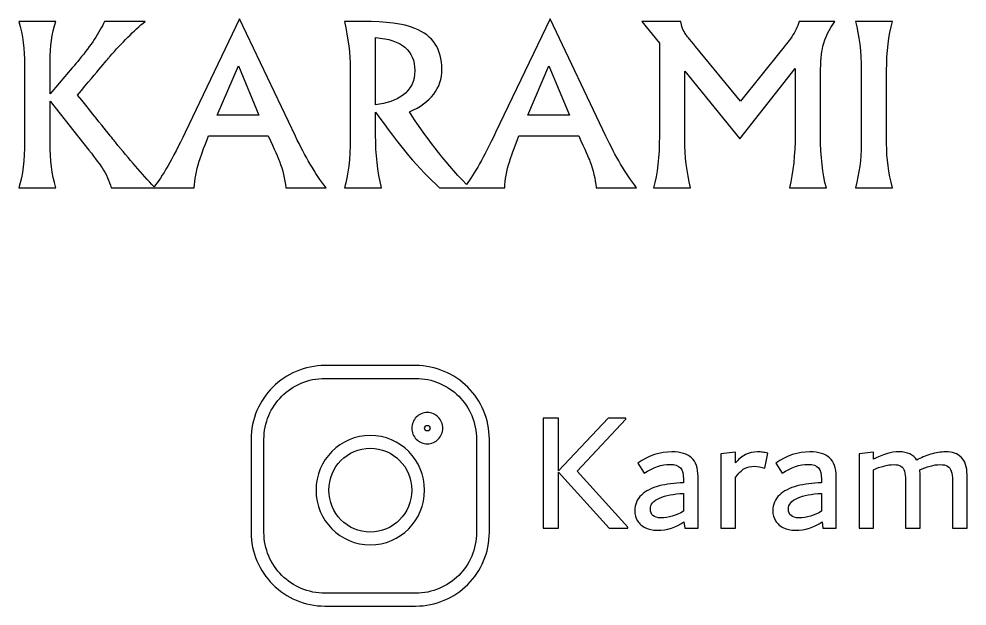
# Model space of a CAD drawing. Header units: millimetres. Extents: x -41 to 39, y -59 to 41.
# Drawn here: x -33.36 to -2.71, y -28.46 to -9.46 of the extents above; entities that cross this region are included whole.
import ezdxf

# ---------------------------------------------------------------- set-up
doc = ezdxf.new("R2010")
doc.units = ezdxf.units.MM
doc.header["$MEASUREMENT"] = 0
doc.layers.add('Layer 1', color=7, linetype='Continuous')

msp = doc.modelspace()

# ---------------------------------------------------------------- linework, layer by layer
at = {"layer": 'Layer 1', "color": 230}
for points, knots in [([(-28.9702, -14.9241), (-28.9702, -14.9241), (-29.0197, -14.9241), (-29.0197, -14.9241), (-29.0197, -14.9241), (-30.386, -14.9241), (-30.386, -14.9241), (-30.4394, -14.7078), (-30.5359, -14.4939), (-30.6741, -14.2827), (-30.738, -14.1784), (-30.8801, -13.9868), (-31.1003, -13.7091), (-31.1003, -13.7091), (-32.3572, -12.1251), (-32.3572, -12.1251), (-32.3572, -12.1251), (-32.3572, -13.4914), (-32.3572, -13.4914), (-32.3572, -14.0168), (-32.2945, -14.4939), (-32.1694, -14.9241), (-32.1694, -14.9241), (-33.3622, -14.9241), (-33.3622, -14.9241), (-33.2397, -14.5265), (-33.1785, -14.0259), (-33.1785, -13.4223), (-33.1785, -13.4223), (-33.1785, -10.9531), (-33.1785, -10.9531), (-33.1785, -10.4564), (-33.2397, -9.9858), (-33.3622, -9.5425), (-33.3622, -9.5425), (-32.1694, -9.5425), (-32.1694, -9.5425), (-32.2945, -9.9376), (-32.3572, -10.3613), (-32.3572, -10.815), (-32.3572, -10.815), (-32.3572, -11.8917), (-32.3572, -11.8917), (-32.0404, -11.5177), (-31.7222, -11.1435), (-31.4028, -10.768), (-31.0365, -10.3208), (-30.7679, -9.9115), (-30.5972, -9.5425), (-30.5972, -9.5425), (-29.283, -9.5425), (-29.283, -9.5425), (-29.6467, -9.8463), (-30.0287, -10.2256), (-30.4264, -10.6819), (-30.446, -10.7041), (-30.7927, -11.12), (-31.4654, -11.9269), (-30.7276, -12.85), (-30.3208, -13.3584), (-30.2452, -13.4522), (-29.7926, -14.0055), (-29.3762, -14.4865), (-28.9961, -14.8963), (-28.7347, -14.5836), (-28.3984, -13.9971), (-27.9885, -13.1394), (-27.9885, -13.1394), (-26.2272, -9.4643), (-26.2272, -9.4643), (-26.2272, -9.4643), (-24.4204, -13.2619), (-24.4204, -13.2619), (-24.1179, -13.9059), (-23.7894, -14.46), (-23.4348, -14.9241), (-23.4348, -14.9241), (-24.7371, -14.9241), (-24.7371, -14.9241), (-24.7659, -14.6387), (-24.8323, -14.3531), (-24.9405, -14.0702), (-24.9757, -13.9725), (-25.097, -13.6973), (-25.3029, -13.2424), (-25.3029, -13.2424), (-27.2363, -13.2424), (-27.2363, -13.2424), (-27.3967, -13.6661), (-27.4957, -13.9411), (-27.5336, -14.0663), (-27.6326, -14.3805), (-27.6861, -14.666), (-27.6939, -14.9241), (-27.6939, -14.9241), (-28.9702, -14.9241), (-28.9702, -14.9241)], [0, 0, 0, 0, 0.03125, 0.03125, 0.03125, 0.0625, 0.0625, 0.0625, 0.09375, 0.09375, 0.09375, 0.125, 0.125, 0.125, 0.15625, 0.15625, 0.15625, 0.1875, 0.1875, 0.1875, 0.21875, 0.21875, 0.21875, 0.25, 0.25, 0.25, 0.28125, 0.28125, 0.28125, 0.3125, 0.3125, 0.3125, 0.34375, 0.34375, 0.34375, 0.375, 0.375, 0.375, 0.40625, 0.40625, 0.40625, 0.4375, 0.4375, 0.4375, 0.46875, 0.46875, 0.46875, 0.5, 0.5, 0.5, 0.53125, 0.53125, 0.53125, 0.5625, 0.5625, 0.5625, 0.59375, 0.59375, 0.59375, 0.625, 0.625, 0.625, 0.65625, 0.65625, 0.65625, 0.6875, 0.6875, 0.6875, 0.71875, 0.71875, 0.71875, 0.75, 0.75, 0.75, 0.78125, 0.78125, 0.78125, 0.8125, 0.8125, 0.8125, 0.84375, 0.84375, 0.84375, 0.875, 0.875, 0.875, 0.90625, 0.90625, 0.90625, 0.9375, 0.9375, 0.9375, 0.96875, 0.96875, 0.96875, 1, 1, 1, 1]), ([(-13.3978, -14.9241), (-13.3978, -14.9241), (-14.7001, -14.9241), (-14.7001, -14.9241), (-14.7289, -14.6387), (-14.7953, -14.3531), (-14.9035, -14.0702), (-14.9387, -13.9725), (-15.06, -13.6973), (-15.2659, -13.2424), (-15.2659, -13.2424), (-17.1993, -13.2424), (-17.1993, -13.2424), (-17.3597, -13.6661), (-17.4587, -13.9411), (-17.4966, -14.0663), (-17.5956, -14.3805), (-17.6491, -14.666), (-17.6569, -14.9241), (-17.6569, -14.9241), (-18.7976, -14.9241), (-18.7976, -14.9241), (-18.7976, -14.9241), (-18.9827, -14.9241), (-18.9827, -14.9241), (-18.9827, -14.9241), (-19.7676, -14.9241), (-19.7676, -14.9241), (-20.4077, -14.3453), (-21.096, -13.5292), (-21.8326, -12.4758), (-21.8326, -12.4758), (-21.8326, -13.2254), (-21.8326, -13.2254), (-21.8326, -13.8355), (-21.77, -14.4013), (-21.6449, -14.9241), (-21.6449, -14.9241), (-22.8377, -14.9241), (-22.8377, -14.9241), (-22.7152, -14.5344), (-22.6539, -14.0011), (-22.6539, -13.3258), (-22.6539, -13.3258), (-22.6539, -11.0601), (-22.6539, -11.0601), (-22.6539, -10.6038), (-22.7152, -10.0979), (-22.8377, -9.5425), (-22.8377, -9.5425), (-22.2459, -9.5425), (-22.2459, -9.5425), (-21.4924, -9.5425), (-20.9305, -9.6182), (-20.5589, -9.768), (-19.9788, -10.004), (-19.6894, -10.4447), (-19.6894, -11.09), (-19.6894, -11.708), (-20.0388, -12.1681), (-20.7375, -12.468), (-20.2495, -13.2493), (-19.6361, -14.033), (-18.8971, -14.819), (-18.6453, -14.4914), (-18.3298, -13.931), (-17.9515, -13.1394), (-17.9515, -13.1394), (-16.1902, -9.4643), (-16.1902, -9.4643), (-16.1902, -9.4643), (-14.3833, -13.2619), (-14.3833, -13.2619), (-14.0809, -13.9059), (-13.7523, -14.46), (-13.3978, -14.9241)], [0, 0, 0, 0, 0.04, 0.04, 0.04, 0.08, 0.08, 0.08, 0.12, 0.12, 0.12, 0.16, 0.16, 0.16, 0.2, 0.2, 0.2, 0.24, 0.24, 0.24, 0.28, 0.28, 0.28, 0.32, 0.32, 0.32, 0.36, 0.36, 0.36, 0.4, 0.4, 0.4, 0.44, 0.44, 0.44, 0.48, 0.48, 0.48, 0.52, 0.52, 0.52, 0.56, 0.56, 0.56, 0.6, 0.6, 0.6, 0.64, 0.64, 0.64, 0.68, 0.68, 0.68, 0.72, 0.72, 0.72, 0.76, 0.76, 0.76, 0.8, 0.8, 0.8, 0.84, 0.84, 0.84, 0.88, 0.88, 0.88, 0.92, 0.92, 0.92, 0.96, 0.96, 0.96, 1, 1, 1, 1]), ([(-6.985, -9.5425), (-7.1754, -9.8045), (-7.3044, -10.0731), (-7.3696, -10.3456), (-7.4205, -10.5594), (-7.4465, -10.8515), (-7.4465, -11.2204), (-7.4465, -11.2204), (-7.4465, -13.2384), (-7.4465, -13.2384), (-7.4465, -13.919), (-7.3839, -14.4809), (-7.2588, -14.9241), (-7.2588, -14.9241), (-8.4556, -14.9241), (-8.4556, -14.9241), (-8.3304, -14.4301), (-8.2678, -13.8577), (-8.2678, -13.2085), (-8.2678, -13.2085), (-8.2678, -11.0639), (-8.2678, -11.0639), (-8.2678, -11.0639), (-10.0513, -13.3415), (-10.0513, -13.3415), (-10.0513, -13.3415), (-11.8347, -11.1591), (-11.8347, -11.1591), (-11.8347, -11.1591), (-11.8347, -13.3688), (-11.8347, -13.3688), (-11.8347, -13.9138), (-11.7734, -14.4326), (-11.6508, -14.9241), (-11.6508, -14.9241), (-12.8437, -14.9241), (-12.8437, -14.9241), (-12.7185, -14.4783), (-12.656, -13.9216), (-12.656, -13.2542), (-12.656, -13.2542), (-12.656, -10.2452), (-12.656, -10.2452), (-12.656, -10.2452), (-13.2218, -9.5425), (-13.2218, -9.5425), (-13.2218, -9.5425), (-11.9676, -9.5425), (-11.9676, -9.5425), (-11.9468, -9.6976), (-11.8895, -9.8437), (-11.7956, -9.9779), (-11.7903, -9.9884), (-11.6886, -10.1136), (-11.4892, -10.3534), (-11.4892, -10.3534), (-10.0304, -12.1264), (-10.0304, -12.1264), (-10.0304, -12.1264), (-8.7202, -10.4903), (-8.7202, -10.4903), (-8.5416, -10.2687), (-8.4268, -10.12), (-8.376, -10.0432), (-8.2717, -9.8854), (-8.1909, -9.7185), (-8.1348, -9.5425), (-8.1348, -9.5425), (-6.985, -9.5425), (-6.985, -9.5425)], [0, 0, 0, 0, 0.0434783, 0.0434783, 0.0434783, 0.0869565, 0.0869565, 0.0869565, 0.1304348, 0.1304348, 0.1304348, 0.173913, 0.173913, 0.173913, 0.2173913, 0.2173913, 0.2173913, 0.2608696, 0.2608696, 0.2608696, 0.3043478, 0.3043478, 0.3043478, 0.3478261, 0.3478261, 0.3478261, 0.3913043, 0.3913043, 0.3913043, 0.4347826, 0.4347826, 0.4347826, 0.4782609, 0.4782609, 0.4782609, 0.5217391, 0.5217391, 0.5217391, 0.5652174, 0.5652174, 0.5652174, 0.6086957, 0.6086957, 0.6086957, 0.6521739, 0.6521739, 0.6521739, 0.6956522, 0.6956522, 0.6956522, 0.7391304, 0.7391304, 0.7391304, 0.7826087, 0.7826087, 0.7826087, 0.826087, 0.826087, 0.826087, 0.8695652, 0.8695652, 0.8695652, 0.9130435, 0.9130435, 0.9130435, 0.9565217, 0.9565217, 0.9565217, 1, 1, 1, 1]), ([(-5.1233, -14.9241), (-5.1233, -14.9241), (-6.3162, -14.9241), (-6.3162, -14.9241), (-6.1937, -14.4496), (-6.1323, -13.9894), (-6.1323, -13.5409), (-6.1323, -13.5409), (-6.1323, -11.133), (-6.1323, -11.133), (-6.1323, -10.5281), (-6.1937, -9.9988), (-6.3162, -9.5425), (-6.3162, -9.5425), (-5.1233, -9.5425), (-5.1233, -9.5425), (-5.2485, -9.9988), (-5.311, -10.5281), (-5.311, -11.133), (-5.311, -11.133), (-5.311, -13.5018), (-5.311, -13.5018), (-5.311, -13.9763), (-5.2485, -14.4496), (-5.1233, -14.9241)], [0, 0, 0, 0, 0.125, 0.125, 0.125, 0.25, 0.25, 0.25, 0.375, 0.375, 0.375, 0.5, 0.5, 0.5, 0.625, 0.625, 0.625, 0.75, 0.75, 0.75, 0.875, 0.875, 0.875, 1, 1, 1, 1]), ([(-20.5655, -11.1343), (-20.5655, -10.4864), (-20.9878, -10.1305), (-21.8326, -10.0666), (-21.8326, -10.0666), (-21.8326, -12.2411), (-21.8326, -12.2411), (-21.4715, -12.2033), (-21.1807, -12.1029), (-20.9604, -11.94), (-20.6971, -11.7445), (-20.5655, -11.4759), (-20.5655, -11.1343)], [0, 0, 0, 0, 0.25, 0.25, 0.25, 0.5, 0.5, 0.5, 0.75, 0.75, 0.75, 1, 1, 1, 1]), ([(-25.6041, -12.5775), (-25.6041, -12.5775), (-26.269, -10.9765), (-26.269, -10.9765), (-26.269, -10.9765), (-26.9495, -12.5775), (-26.9495, -12.5775), (-26.9495, -12.5775), (-25.6041, -12.5775), (-25.6041, -12.5775)], [0, 0, 0, 0, 0.3333333, 0.3333333, 0.3333333, 0.6666667, 0.6666667, 0.6666667, 1, 1, 1, 1]), ([(-15.5671, -12.5775), (-15.5671, -12.5775), (-16.232, -10.9765), (-16.232, -10.9765), (-16.232, -10.9765), (-16.9125, -12.5775), (-16.9125, -12.5775), (-16.9125, -12.5775), (-15.5671, -12.5775), (-15.5671, -12.5775)], [0, 0, 0, 0, 0.3333333, 0.3333333, 0.3333333, 0.6666667, 0.6666667, 0.6666667, 1, 1, 1, 1]), ([(-20.5406, -28.4588), (-20.5406, -28.4588), (-23.4692, -28.4588), (-23.4692, -28.4588), (-24.1279, -28.4588), (-24.7253, -28.191), (-25.1565, -27.7597), (-25.5881, -27.3282), (-25.8558, -26.7307), (-25.8558, -26.072), (-25.8558, -26.072), (-25.8558, -23.0647), (-25.8558, -23.0647), (-25.8558, -22.4054), (-25.5885, -21.8083), (-25.1568, -21.3768), (-24.7253, -20.9455), (-24.1279, -20.678), (-23.4692, -20.678), (-23.4692, -20.678), (-20.5406, -20.678), (-20.5406, -20.678), (-19.8819, -20.678), (-19.2847, -20.9453), (-18.8526, -21.377), (-18.421, -21.8086), (-18.1538, -22.4054), (-18.1538, -23.0647), (-18.1538, -23.0647), (-18.1538, -26.072), (-18.1538, -26.072), (-18.1538, -26.7307), (-18.4213, -27.3282), (-18.853, -27.7597), (-19.2859, -28.191), (-19.8821, -28.4588), (-20.5406, -28.4588)], [0, 0, 0, 0, 0.0833333, 0.0833333, 0.0833333, 0.1666667, 0.1666667, 0.1666667, 0.25, 0.25, 0.25, 0.3333333, 0.3333333, 0.3333333, 0.4166667, 0.4166667, 0.4166667, 0.5, 0.5, 0.5, 0.5833333, 0.5833333, 0.5833333, 0.6666667, 0.6666667, 0.6666667, 0.75, 0.75, 0.75, 0.8333333, 0.8333333, 0.8333333, 0.9166667, 0.9166667, 0.9166667, 1, 1, 1, 1]), ([(-23.4692, -28.0444), (-23.4692, -28.0444), (-20.5406, -28.0444), (-20.5406, -28.0444), (-19.996, -28.0444), (-19.5025, -27.8236), (-19.1456, -27.467), (-18.7893, -27.1098), (-18.5683, -26.6163), (-18.5683, -26.072), (-18.5683, -26.072), (-18.5683, -23.0647), (-18.5683, -23.0647), (-18.5683, -22.5201), (-18.7893, -22.0267), (-19.146, -21.6703), (-19.5029, -21.3131), (-19.9963, -21.0924), (-20.5406, -21.0924), (-20.5406, -21.0924), (-23.4692, -21.0924), (-23.4692, -21.0924), (-24.0137, -21.0924), (-24.5071, -21.3134), (-24.8638, -21.6701), (-25.2204, -22.0267), (-25.4414, -22.5201), (-25.4414, -23.0647), (-25.4414, -23.0647), (-25.4414, -26.072), (-25.4414, -26.072), (-25.4414, -26.6163), (-25.2204, -27.1098), (-24.8635, -27.4663), (-24.5066, -27.8233), (-24.0135, -28.0444), (-23.4692, -28.0444)], [0, 0, 0, 0, 0.0833333, 0.0833333, 0.0833333, 0.1666667, 0.1666667, 0.1666667, 0.25, 0.25, 0.25, 0.3333333, 0.3333333, 0.3333333, 0.4166667, 0.4166667, 0.4166667, 0.5, 0.5, 0.5, 0.5833333, 0.5833333, 0.5833333, 0.6666667, 0.6666667, 0.6666667, 0.75, 0.75, 0.75, 0.8333333, 0.8333333, 0.8333333, 0.9166667, 0.9166667, 0.9166667, 1, 1, 1, 1]), ([(-19.6579, -22.7028), (-19.6579, -22.8411), (-19.7137, -22.9674), (-19.8043, -23.0589), (-19.8955, -23.1512), (-20.0215, -23.2085), (-20.1601, -23.2085), (-20.299, -23.2085), (-20.4252, -23.151), (-20.5162, -23.0589), (-20.6065, -22.9674), (-20.6622, -22.8411), (-20.6622, -22.7028), (-20.6622, -22.5648), (-20.6059, -22.4386), (-20.5153, -22.3471), (-20.4243, -22.2553), (-20.2986, -22.1984), (-20.1601, -22.1984), (-20.0218, -22.1984), (-19.8958, -22.2553), (-19.8049, -22.3471), (-19.7146, -22.4386), (-19.6579, -22.5648), (-19.6579, -22.7028)], [0, 0, 0, 0, 0.125, 0.125, 0.125, 0.25, 0.25, 0.25, 0.375, 0.375, 0.375, 0.5, 0.5, 0.5, 0.625, 0.625, 0.625, 0.75, 0.75, 0.75, 0.875, 0.875, 0.875, 1, 1, 1, 1]), ([(-20.0985, -22.7688), (-20.0822, -22.7522), (-20.0724, -22.729), (-20.0724, -22.7028), (-20.0724, -22.6773), (-20.0825, -22.654), (-20.0982, -22.6384), (-20.1137, -22.6229), (-20.136, -22.6128), (-20.1601, -22.6128), (-20.1842, -22.6128), (-20.2066, -22.6227), (-20.2223, -22.6384), (-20.2376, -22.654), (-20.2481, -22.6773), (-20.2481, -22.7028), (-20.2481, -22.729), (-20.2379, -22.7522), (-20.2223, -22.7682), (-20.2063, -22.7844), (-20.1842, -22.7941), (-20.1601, -22.7941), (-20.136, -22.7941), (-20.1139, -22.7841), (-20.0985, -22.7688)], [0, 0, 0, 0, 0.125, 0.125, 0.125, 0.25, 0.25, 0.25, 0.375, 0.375, 0.375, 0.5, 0.5, 0.5, 0.625, 0.625, 0.625, 0.75, 0.75, 0.75, 0.875, 0.875, 0.875, 1, 1, 1, 1]), ([(-15.3205, -24.0906), (-15.3205, -24.0906), (-13.6735, -25.9078), (-13.6735, -25.9078), (-13.6735, -25.9078), (-13.6735, -25.9408), (-13.6735, -25.9408), (-13.6735, -25.9408), (-14.2829, -25.9408), (-14.2829, -25.9408), (-14.2829, -25.9408), (-15.9135, -24.1236), (-15.9135, -24.1236), (-15.9135, -24.1236), (-15.9135, -25.9408), (-15.9135, -25.9408), (-15.9135, -25.9408), (-16.4184, -25.9408), (-16.4184, -25.9408), (-16.4184, -25.9408), (-16.4184, -22.3834), (-16.4184, -22.3834), (-16.4184, -22.3834), (-15.9135, -22.3834), (-15.9135, -22.3834), (-15.9135, -22.3834), (-15.9135, -24.0798), (-15.9135, -24.0798), (-15.9135, -24.0798), (-14.3159, -22.3834), (-14.3159, -22.3834), (-14.3159, -22.3834), (-13.7395, -22.3834), (-13.7395, -22.3834), (-13.7395, -22.3834), (-13.7395, -22.4164), (-13.7395, -22.4164), (-13.7395, -22.4164), (-15.3205, -24.0906), (-15.3205, -24.0906)], [0, 0, 0, 0, 0.0769231, 0.0769231, 0.0769231, 0.1538462, 0.1538462, 0.1538462, 0.2307692, 0.2307692, 0.2307692, 0.3076923, 0.3076923, 0.3076923, 0.3846154, 0.3846154, 0.3846154, 0.4615385, 0.4615385, 0.4615385, 0.5384615, 0.5384615, 0.5384615, 0.6153846, 0.6153846, 0.6153846, 0.6923077, 0.6923077, 0.6923077, 0.7692308, 0.7692308, 0.7692308, 0.8461538, 0.8461538, 0.8461538, 0.9230769, 0.9230769, 0.9230769, 1, 1, 1, 1]), ([(-20.2481, -24.7091), (-20.2481, -25.1973), (-20.4444, -25.6399), (-20.7613, -25.9608), (-21.0798, -26.2827), (-21.519, -26.4815), (-22.0031, -26.4815), (-22.4873, -26.4815), (-22.9261, -26.2827), (-23.2445, -25.9614), (-23.5621, -25.6399), (-23.7585, -25.1969), (-23.7585, -24.7091), (-23.7585, -24.2206), (-23.5616, -23.778), (-23.2445, -23.4574), (-22.927, -23.1364), (-22.4876, -22.9375), (-22.0031, -22.9375), (-21.519, -22.9375), (-21.0796, -23.1359), (-20.7618, -23.457), (-20.4444, -23.7777), (-20.2481, -24.2206), (-20.2481, -24.7091)], [0, 0, 0, 0, 0.125, 0.125, 0.125, 0.25, 0.25, 0.25, 0.375, 0.375, 0.375, 0.5, 0.5, 0.5, 0.625, 0.625, 0.625, 0.75, 0.75, 0.75, 0.875, 0.875, 0.875, 1, 1, 1, 1]), ([(-21.0555, -25.6707), (-20.8124, -25.425), (-20.6622, -25.0848), (-20.6622, -24.7091), (-20.6622, -24.3332), (-20.8127, -23.9932), (-21.0552, -23.7484), (-21.2973, -23.5035), (-21.6331, -23.3516), (-22.0031, -23.3516), (-22.3731, -23.3516), (-22.7088, -23.5035), (-22.9513, -23.7486), (-23.1938, -23.9934), (-23.3441, -24.3336), (-23.3441, -24.7091), (-23.3441, -25.0848), (-23.1936, -25.425), (-22.9511, -25.6701), (-22.7085, -25.9156), (-22.3731, -26.0674), (-22.0031, -26.0674), (-21.6331, -26.0674), (-21.2977, -25.9156), (-21.0555, -25.6707)], [0, 0, 0, 0, 0.125, 0.125, 0.125, 0.25, 0.25, 0.25, 0.375, 0.375, 0.375, 0.5, 0.5, 0.5, 0.625, 0.625, 0.625, 0.75, 0.75, 0.75, 0.875, 0.875, 0.875, 1, 1, 1, 1]), ([(-12.2517, -23.4704), (-11.9698, -23.4704), (-11.7585, -23.5343), (-11.6175, -23.6625), (-11.4767, -23.7906), (-11.4062, -23.9919), (-11.4062, -24.2664), (-11.4062, -24.2664), (-11.4062, -25.9408), (-11.4062, -25.9408), (-11.4062, -25.9408), (-11.8345, -25.9408), (-11.8345, -25.9408), (-11.8345, -25.9408), (-11.8618, -25.7321), (-11.8618, -25.7321), (-12.1144, -25.9151), (-12.4055, -26.0065), (-12.7347, -26.0065), (-12.8738, -26.0065), (-12.9983, -25.9801), (-13.108, -25.927), (-13.2179, -25.8739), (-13.3031, -25.799), (-13.3634, -25.7019), (-13.4238, -25.6049), (-13.4539, -25.4943), (-13.4539, -25.3699), (-13.4539, -25.1686), (-13.3826, -25.0012), (-13.2398, -24.8675), (-13.0971, -24.734), (-12.9068, -24.636), (-12.6688, -24.5738), (-12.431, -24.5116), (-12.1675, -24.4769), (-11.8783, -24.4694), (-11.8783, -24.4694), (-11.8783, -24.3487), (-11.8783, -24.3487), (-11.8783, -24.184), (-11.9113, -24.0642), (-11.9771, -23.9892), (-12.043, -23.9142), (-12.1547, -23.8766), (-12.312, -23.8766), (-12.5793, -23.8766), (-12.8573, -23.9718), (-13.1465, -24.1621), (-13.1465, -24.1621), (-13.3551, -23.8326), (-13.3551, -23.8326), (-13.0037, -23.5912), (-12.6358, -23.4704), (-12.2517, -23.4704)], [0, 0, 0, 0, 0.0555556, 0.0555556, 0.0555556, 0.1111111, 0.1111111, 0.1111111, 0.1666667, 0.1666667, 0.1666667, 0.2222222, 0.2222222, 0.2222222, 0.2777778, 0.2777778, 0.2777778, 0.3333333, 0.3333333, 0.3333333, 0.3888889, 0.3888889, 0.3888889, 0.4444444, 0.4444444, 0.4444444, 0.5, 0.5, 0.5, 0.5555556, 0.5555556, 0.5555556, 0.6111111, 0.6111111, 0.6111111, 0.6666667, 0.6666667, 0.6666667, 0.7222222, 0.7222222, 0.7222222, 0.7777778, 0.7777778, 0.7777778, 0.8333333, 0.8333333, 0.8333333, 0.8888889, 0.8888889, 0.8888889, 0.9444444, 0.9444444, 0.9444444, 1, 1, 1, 1]), ([(-9.4902, -23.4704), (-9.428, -23.4704), (-9.3714, -23.4739), (-9.32, -23.4812), (-9.2689, -23.4886), (-9.2138, -23.4997), (-9.1553, -23.5142), (-9.1553, -23.5142), (-9.2434, -24.0028), (-9.2434, -24.0028), (-9.3677, -23.959), (-9.4811, -23.937), (-9.5837, -23.937), (-9.7007, -23.937), (-9.8086, -23.9626), (-9.9075, -24.0138), (-10.0063, -24.0651), (-10.1015, -24.1621), (-10.193, -24.3048), (-10.193, -24.3048), (-10.193, -25.9408), (-10.193, -25.9408), (-10.193, -25.9408), (-10.6651, -25.9408), (-10.6651, -25.9408), (-10.6651, -25.9408), (-10.6651, -23.5307), (-10.6651, -23.5307), (-10.6651, -23.5307), (-10.193, -23.4812), (-10.193, -23.4812), (-10.193, -23.4812), (-10.193, -23.8272), (-10.193, -23.8272), (-10.1015, -23.71), (-9.9954, -23.6213), (-9.8746, -23.5609), (-9.7538, -23.5006), (-9.6257, -23.4704), (-9.4902, -23.4704)], [0, 0, 0, 0, 0.0769231, 0.0769231, 0.0769231, 0.1538462, 0.1538462, 0.1538462, 0.2307692, 0.2307692, 0.2307692, 0.3076923, 0.3076923, 0.3076923, 0.3846154, 0.3846154, 0.3846154, 0.4615385, 0.4615385, 0.4615385, 0.5384615, 0.5384615, 0.5384615, 0.6153846, 0.6153846, 0.6153846, 0.6923077, 0.6923077, 0.6923077, 0.7692308, 0.7692308, 0.7692308, 0.8461538, 0.8461538, 0.8461538, 0.9230769, 0.9230769, 0.9230769, 1, 1, 1, 1]), ([(-7.7885, -23.4704), (-7.5067, -23.4704), (-7.2953, -23.5343), (-7.1544, -23.6625), (-7.0135, -23.7906), (-6.943, -23.9919), (-6.943, -24.2664), (-6.943, -24.2664), (-6.943, -25.9408), (-6.943, -25.9408), (-6.943, -25.9408), (-7.3712, -25.9408), (-7.3712, -25.9408), (-7.3712, -25.9408), (-7.3987, -25.7321), (-7.3987, -25.7321), (-7.6512, -25.9151), (-7.9422, -26.0065), (-8.2715, -26.0065), (-8.4106, -26.0065), (-8.5352, -25.9801), (-8.6448, -25.927), (-8.7547, -25.8739), (-8.8398, -25.799), (-8.9002, -25.7019), (-8.9605, -25.6049), (-8.9908, -25.4943), (-8.9908, -25.3699), (-8.9908, -25.1686), (-8.9193, -25.0012), (-8.7766, -24.8675), (-8.6339, -24.734), (-8.4436, -24.636), (-8.2057, -24.5738), (-7.9677, -24.5116), (-7.7043, -24.4769), (-7.4152, -24.4694), (-7.4152, -24.4694), (-7.4152, -24.3487), (-7.4152, -24.3487), (-7.4152, -24.184), (-7.4482, -24.0642), (-7.514, -23.9892), (-7.5798, -23.9142), (-7.6916, -23.8766), (-7.8489, -23.8766), (-8.116, -23.8766), (-8.3941, -23.9718), (-8.6832, -24.1621), (-8.6832, -24.1621), (-8.892, -23.8326), (-8.892, -23.8326), (-8.5406, -23.5912), (-8.1727, -23.4704), (-7.7885, -23.4704)], [0, 0, 0, 0, 0.0555556, 0.0555556, 0.0555556, 0.1111111, 0.1111111, 0.1111111, 0.1666667, 0.1666667, 0.1666667, 0.2222222, 0.2222222, 0.2222222, 0.2777778, 0.2777778, 0.2777778, 0.3333333, 0.3333333, 0.3333333, 0.3888889, 0.3888889, 0.3888889, 0.4444444, 0.4444444, 0.4444444, 0.5, 0.5, 0.5, 0.5555556, 0.5555556, 0.5555556, 0.6111111, 0.6111111, 0.6111111, 0.6666667, 0.6666667, 0.6666667, 0.7222222, 0.7222222, 0.7222222, 0.7777778, 0.7777778, 0.7777778, 0.8333333, 0.8333333, 0.8333333, 0.8888889, 0.8888889, 0.8888889, 0.9444444, 0.9444444, 0.9444444, 1, 1, 1, 1]), ([(-3.3966, -23.4704), (-3.188, -23.4704), (-3.0215, -23.5289), (-2.897, -23.6461), (-2.7727, -23.7631), (-2.7104, -23.9534), (-2.7104, -24.217), (-2.7104, -24.217), (-2.7104, -25.9408), (-2.7104, -25.9408), (-2.7104, -25.9408), (-3.1825, -25.9408), (-3.1825, -25.9408), (-3.1825, -25.9408), (-3.1825, -24.409), (-3.1825, -24.409), (-3.1825, -24.2737), (-3.1953, -24.1684), (-3.2209, -24.0934), (-3.2466, -24.0184), (-3.2868, -23.9645), (-3.3418, -23.9315), (-3.3966, -23.8986), (-3.4734, -23.8821), (-3.5722, -23.8821), (-3.6784, -23.8821), (-3.7901, -23.8977), (-3.9071, -23.9288), (-4.0244, -23.9599), (-4.134, -24.001), (-4.2366, -24.0522), (-4.2292, -24.1255), (-4.2255, -24.1804), (-4.2255, -24.217), (-4.2255, -24.217), (-4.2255, -25.9408), (-4.2255, -25.9408), (-4.2255, -25.9408), (-4.6976, -25.9408), (-4.6976, -25.9408), (-4.6976, -25.9408), (-4.6976, -24.409), (-4.6976, -24.409), (-4.6976, -24.2737), (-4.7096, -24.1684), (-4.7334, -24.0934), (-4.7573, -24.0184), (-4.7965, -23.9645), (-4.8513, -23.9315), (-4.9064, -23.8986), (-4.9832, -23.8821), (-5.082, -23.8821), (-5.1844, -23.8821), (-5.2924, -23.8977), (-5.4058, -23.9288), (-5.5193, -23.9599), (-5.6273, -23.9991), (-5.7299, -24.0468), (-5.7299, -24.0468), (-5.7299, -25.9408), (-5.7299, -25.9408), (-5.7299, -25.9408), (-6.202, -25.9408), (-6.202, -25.9408), (-6.202, -25.9408), (-6.202, -23.5361), (-6.202, -23.5361), (-6.202, -23.5361), (-5.7299, -23.4812), (-5.7299, -23.4812), (-5.7299, -23.4812), (-5.7299, -23.7119), (-5.7299, -23.7119), (-5.4481, -23.5508), (-5.1735, -23.4704), (-4.9064, -23.4704), (-4.6355, -23.4704), (-4.4452, -23.56), (-4.3354, -23.7395), (-4.2036, -23.6625), (-4.0545, -23.5985), (-3.888, -23.5472), (-3.7214, -23.4961), (-3.5576, -23.4704), (-3.3966, -23.4704)], [0, 0, 0, 0, 0.0357143, 0.0357143, 0.0357143, 0.0714286, 0.0714286, 0.0714286, 0.1071429, 0.1071429, 0.1071429, 0.1428571, 0.1428571, 0.1428571, 0.1785714, 0.1785714, 0.1785714, 0.2142857, 0.2142857, 0.2142857, 0.25, 0.25, 0.25, 0.2857143, 0.2857143, 0.2857143, 0.3214286, 0.3214286, 0.3214286, 0.3571429, 0.3571429, 0.3571429, 0.3928571, 0.3928571, 0.3928571, 0.4285714, 0.4285714, 0.4285714, 0.4642857, 0.4642857, 0.4642857, 0.5, 0.5, 0.5, 0.5357143, 0.5357143, 0.5357143, 0.5714286, 0.5714286, 0.5714286, 0.6071429, 0.6071429, 0.6071429, 0.6428571, 0.6428571, 0.6428571, 0.6785714, 0.6785714, 0.6785714, 0.7142857, 0.7142857, 0.7142857, 0.75, 0.75, 0.75, 0.7857143, 0.7857143, 0.7857143, 0.8214286, 0.8214286, 0.8214286, 0.8571429, 0.8571429, 0.8571429, 0.8928571, 0.8928571, 0.8928571, 0.9285714, 0.9285714, 0.9285714, 0.9642857, 0.9642857, 0.9642857, 1, 1, 1, 1]), ([(-12.9488, -25.3205), (-12.9488, -25.4156), (-12.9205, -25.487), (-12.8637, -25.5344), (-12.8071, -25.5821), (-12.7219, -25.6059), (-12.6085, -25.6059), (-12.3597, -25.6059), (-12.1163, -25.5327), (-11.8783, -25.3864), (-11.8783, -25.3864), (-11.8783, -24.8154), (-11.8783, -24.8154), (-12.1967, -24.83), (-12.4548, -24.8794), (-12.6523, -24.9637), (-12.85, -25.0477), (-12.9488, -25.1668), (-12.9488, -25.3205)], [0, 0, 0, 0, 0.1666667, 0.1666667, 0.1666667, 0.3333333, 0.3333333, 0.3333333, 0.5, 0.5, 0.5, 0.6666667, 0.6666667, 0.6666667, 0.8333333, 0.8333333, 0.8333333, 1, 1, 1, 1]), ([(-8.4857, -25.3205), (-8.4857, -25.4156), (-8.4573, -25.487), (-8.4005, -25.5344), (-8.3438, -25.5821), (-8.2588, -25.6059), (-8.1453, -25.6059), (-7.8964, -25.6059), (-7.653, -25.5327), (-7.4152, -25.3864), (-7.4152, -25.3864), (-7.4152, -24.8154), (-7.4152, -24.8154), (-7.7336, -24.83), (-7.9915, -24.8794), (-8.1892, -24.9637), (-8.3869, -25.0477), (-8.4857, -25.1668), (-8.4857, -25.3205)], [0, 0, 0, 0, 0.1666667, 0.1666667, 0.1666667, 0.3333333, 0.3333333, 0.3333333, 0.5, 0.5, 0.5, 0.6666667, 0.6666667, 0.6666667, 0.8333333, 0.8333333, 0.8333333, 1, 1, 1, 1])]:
    msp.add_open_spline(points, degree=3, knots=knots, dxfattribs=at)

doc.saveas('drawing.dxf')
